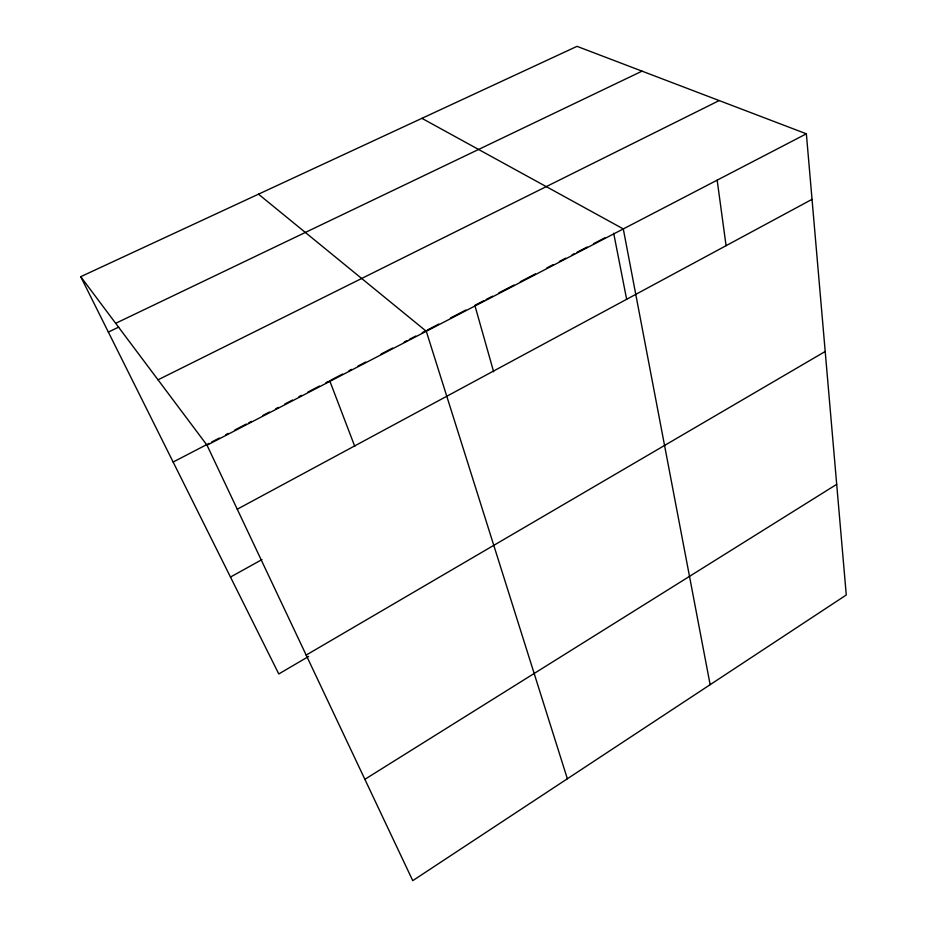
<?xml version="1.0" encoding="UTF-8"?>
<svg xmlns="http://www.w3.org/2000/svg" width="927" height="927" viewBox="0 0 927 927"><rect width="100%" height="100%" fill="white"/><g stroke="black" fill="none" stroke-linecap="round" stroke-linejoin="round"><path stroke-width="1.39" d="M364.879 779.317L836.699 484.334M308.633 656.467L278.784 673.952L80.73 276.675L577.011 46.35L806.363 133.812L846.27 594.983L412.747 880.65L207.011 445.203L80.73 276.675M306.177 655.088L825.204 351.484M230.475 577.058L261.993 559.56M237.254 509.224L812.04 199.34M173.14 462.04L209.073 443.384M211.646 442.052L219.34 438.054M225.759 434.717L228.32 433.384M234.74 430.047L246.292 424.056M248.853 422.724L251.426 421.391M262.978 415.389L269.386 412.052M275.806 408.726L278.378 407.393M284.786 404.056L292.492 400.058M298.911 396.721L301.472 395.389M307.891 392.063L319.444 386.061M325.864 382.735L328.425 381.391M330.997 380.058L342.55 374.056M348.969 370.719L351.542 369.386M357.961 366.049L365.667 362.051M381.078 354.044L392.642 348.042M404.207 342.04L406.768 340.707M409.34 339.375L415.76 336.037M422.179 332.7L424.751 331.368M427.324 330.035L438.877 324.033M450.441 318.031L465.852 310.024M483.674 300.765L474.844 305.354L493.639 371.773M486.2 299.456L492.515 296.176M498.83 292.897L513.975 285.029M520.29 281.75L535.447 273.882M546.803 267.973L553.118 264.705M559.421 261.426L565.737 258.146M572.04 254.867L574.566 253.558M577.092 252.248L587.185 247.011M593.5 243.731L604.856 237.833M207.011 445.203L806.363 133.812M158.019 379.827L719.19 100.568M108.343 332.075L118.737 327.092M115.678 323.326L642.029 71.147M421.901 118.332L623.292 228.923L710.14 684.694M258.494 194.172L426.293 331.275L567.359 778.773M329.711 380.73L354.774 446.385M613.686 233.245L626.675 299.421M717.162 180.151L726.073 245.678"/></g></svg>
